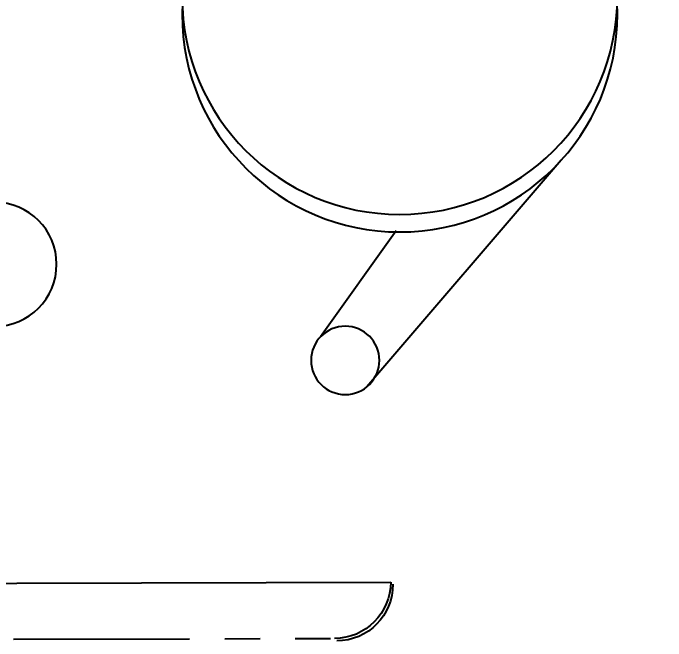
# Model space of a CAD drawing. Header units: millimetres. Extents: x -4 to 3776, y -4 to 4079.
# Drawn here: x 333.936 to 338.571, y 167.286 to 171.743 of the extents above; entities that cross this region are included whole.
import ezdxf
from ezdxf import colors
from ezdxf.entities.mleader import LeaderData, LeaderLine
from ezdxf.math import Vec2, Vec3

# ---------------------------------------------------------------- set-up
doc = ezdxf.new("R2010")
doc.units = ezdxf.units.MM
doc.linetypes.add('PHANTOM', pattern=[2.5, 1.25, -0.25, 0.25, -0.25, 0.25, -0.25])
doc.layers.add('03-input', color=3, linetype='Continuous')
doc.layers.add('BK_kedu', color=255, linetype='Continuous')
doc.styles.get("Standard").update_dxf_attribs({"font": 'arial.ttf'})

# ---------------------------------------------------------------- blocks, each defined once
blk = doc.blocks.new('NJMFGNJ')
for p, q in [((339.5588, 204.6191), (340.9446, 203.0168)), ((340.7324, 204.1223), (341.2719, 203.3732))]:
    blk.add_line(p, q)
blk.add_lwpolyline([(340.7656, 209.83), (348.0395, 209.83), (347.8612, 201.6385), (340.7815, 201.6301)])
for centre, radius in [((340.7011, 205.7843), 1.5453), ((340.7011, 205.6598), 1.5453), ((343.5844, 203.8966), 0.4402), ((341.0978, 203.2046), 0.2424)]:
    blk.add_circle(centre, radius)
at = {"layer": '03-input', "color": 0, "linetype": 'PHANTOM'}
blk.add_line((348.4603, 201.245), (341.1823, 201.2308), dxfattribs=at)
for centre, start, end in [((341.1656, 201.6133), 179.8888, 269.8888), ((341.1815, 201.6308), 180.1112, 270.1112)]:
    blk.add_arc(centre, 0.4, start, end, dxfattribs=at)

msp = doc.modelspace()

# ---------------------------------------------------------------- block references
at = {"xscale": -1, "rotation": 0.2223038210638429}
msp.add_blockref('NJMFGNJ', (678.1779, -32.6023), dxfattribs=at)

# ---------------------------------------------------------------- leaders
at = {"layer": 'BK_kedu'}
ml = msp.add_multileader_mtext('Standard', dxfattribs=at)
ml.set_content('', color=256)
ml.set_leader_properties()
ml.build(insert=Vec2(0, 0))
ml.multileader.update_dxf_attribs({"text_right_attachment_type": 6, "dogleg_length": 0.36, "arrow_head_size": 0.18})
ctx = ml.context
ctx.base_point, ctx.char_height, ctx.arrow_head_size, ctx.landing_gap_size, ctx.plane_origin = Vec3(3775.9986, 4079.3284), 0.18, 0.18, 0.09, Vec3(3774.6386, 4079.3284)
ctx.right_attachment = 6
notes = []
notes.append((ctx, [(0, (0, 0, 0), (0, 0), (1, 0), 1, [])]))
ctx.mtext.insert, ctx.mtext.flow_direction = Vec3(3776.0886, 4079.4184), 5
for ctx, leaders in notes:
    for number, flags, end, landing, length, lines in leaders:
        leader = LeaderData()
        leader.index, (leader.has_last_leader_line, leader.has_dogleg_vector, leader.attachment_direction) = number, flags
        leader.last_leader_point, leader.dogleg_vector, leader.dogleg_length = Vec3(end), Vec3(landing), length
        for number, points, colour, breaks in lines:
            line = LeaderLine()
            line.index, line.vertices, line.color, line.breaks = number, Vec3.list(points), colors.encode_raw_color(colour), breaks
            leader.lines.append(line)
        ctx.leaders.append(leader)

doc.saveas('drawing.dxf')
